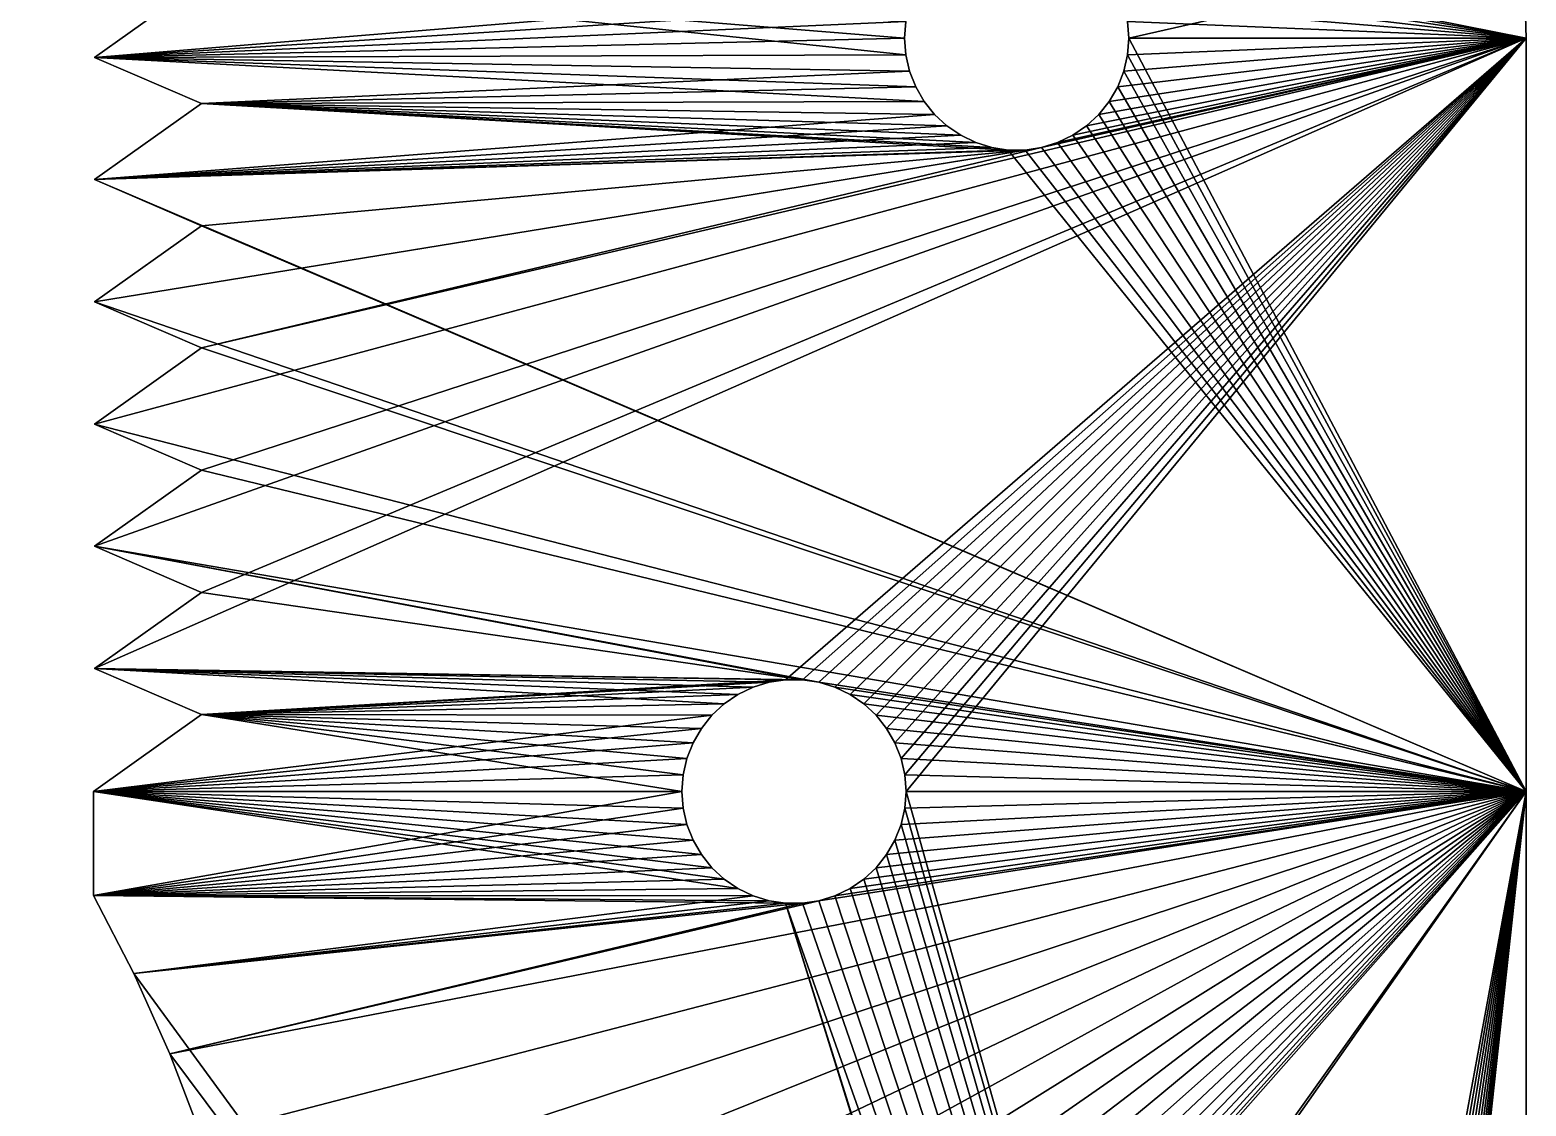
# Model space of a CAD drawing. Header units: inches. Extents: x -21 to 98, y -132 to 45.
# Drawn here: x 61.24 to 90.61, y -6.18 to 14.95 of the extents above; entities that cross this region are included whole.
import ezdxf

# ---------------------------------------------------------------- set-up
doc = ezdxf.new("R2010")
doc.units = ezdxf.units.IN
doc.header["$LTSCALE"] = 101.742128
doc.header["$MEASUREMENT"] = 0
for name, color, linetype in [('101', 7, 'CONTINUOUS'), ('102', 7, 'CONTINUOUS'), ('103', 7, 'CONTINUOUS'), ('104', 7, 'CONTINUOUS'), ('55', 7, 'CONTINUOUS'), ('56', 7, 'CONTINUOUS'), ('57', 7, 'CONTINUOUS'), ('58', 7, 'CONTINUOUS'), ('59', 7, 'CONTINUOUS'), ('60', 7, 'CONTINUOUS'), ('61', 7, 'CONTINUOUS'), ('64', 7, 'CONTINUOUS'), ('65', 7, 'CONTINUOUS'), ('66', 7, 'CONTINUOUS'), ('67', 7, 'CONTINUOUS'), ('68', 7, 'CONTINUOUS'), ('69', 7, 'CONTINUOUS'), ('70', 7, 'CONTINUOUS'), ('71', 7, 'CONTINUOUS'), ('72', 7, 'CONTINUOUS'), ('73', 7, 'CONTINUOUS'), ('74', 7, 'CONTINUOUS'), ('75', 7, 'CONTINUOUS'), ('76', 7, 'CONTINUOUS')]:
    doc.layers.add(name, color=color, linetype=linetype)

msp = doc.modelspace()

# ---------------------------------------------------------------- linework, layer by layer
at = {"layer": '101', "linetype": 'CONTINUOUS'}
for points in [[(75.438, 2.048), (75.752, 2.145), (75.438, 2.048, 6), (75.438, 2.048)], [(75.752, 2.145), (75.752, 2.145, 6), (75.438, 2.048, 6), (75.752, 2.145)], [(75.752, 2.145), (76.077, 2.194), (75.752, 2.145, 6), (75.752, 2.145)], [(76.077, 2.194), (76.077, 2.194, 6), (75.752, 2.145, 6), (76.077, 2.194)], [(76.077, 2.194), (76.406, 2.194), (76.077, 2.194, 6), (76.077, 2.194)], [(76.406, 2.194), (76.406, 2.194, 6), (76.077, 2.194, 6), (76.406, 2.194)], [(76.406, 2.194), (76.731, 2.145), (76.406, 2.194, 6), (76.406, 2.194)], [(76.731, 2.145), (76.731, 2.145, 6), (76.406, 2.194, 6), (76.731, 2.145)], [(76.731, 2.145), (77.045, 2.048), (76.731, 2.145, 6), (76.731, 2.145)], [(77.045, 2.048), (77.045, 2.048, 6), (76.731, 2.145, 6), (77.045, 2.048)], [(74.87, 1.72), (75.142, 1.905), (74.87, 1.72, 6), (74.87, 1.72)], [(75.142, 1.905), (75.142, 1.905, 6), (74.87, 1.72, 6), (75.142, 1.905)], [(75.142, 1.905), (75.438, 2.048), (75.142, 1.905, 6), (75.142, 1.905)], [(75.438, 2.048), (75.438, 2.048, 6), (75.142, 1.905, 6), (75.438, 2.048)], [(77.342, 1.905), (77.342, 1.905, 6), (77.045, 2.048, 6), (77.342, 1.905)], [(77.045, 2.048), (77.342, 1.905), (77.045, 2.048, 6), (77.045, 2.048)], [(77.613, 1.72), (77.613, 1.72, 6), (77.342, 1.905, 6), (77.613, 1.72)], [(77.342, 1.905), (77.613, 1.72), (77.342, 1.905, 6), (77.342, 1.905)], [(74.424, 1.239), (74.629, 1.496), (74.424, 1.239, 6), (74.424, 1.239)], [(74.629, 1.496), (74.629, 1.496, 6), (74.424, 1.239, 6), (74.629, 1.496)], [(74.629, 1.496), (74.87, 1.72), (74.629, 1.496, 6), (74.629, 1.496)], [(74.87, 1.72), (74.87, 1.72, 6), (74.629, 1.496, 6), (74.87, 1.72)], [(77.613, 1.72), (77.854, 1.496), (77.613, 1.72, 6), (77.613, 1.72)], [(77.854, 1.496), (77.854, 1.496, 6), (77.613, 1.72, 6), (77.854, 1.496)], [(77.854, 1.496), (78.059, 1.239), (77.854, 1.496, 6), (77.854, 1.496)], [(78.059, 1.239), (78.059, 1.239, 6), (77.854, 1.496, 6), (78.059, 1.239)], [(74.424, 1.239), (74.424, 1.239, 6), (74.26, 0.955, 6), (74.424, 1.239)], [(74.26, 0.955), (74.424, 1.239), (74.26, 0.955, 6), (74.26, 0.955)], [(78.059, 1.239), (78.224, 0.955), (78.059, 1.239, 6), (78.059, 1.239)], [(78.224, 0.955), (78.224, 0.955, 6), (78.059, 1.239, 6), (78.224, 0.955)], [(74.26, 0.955), (74.26, 0.955, 6), (74.139, 0.648, 6), (74.26, 0.955)], [(74.139, 0.648), (74.26, 0.955), (74.139, 0.648, 6), (74.139, 0.648)], [(78.344, 0.648), (78.344, 0.648, 6), (78.224, 0.955, 6), (78.344, 0.648)], [(78.224, 0.955), (78.344, 0.648), (78.224, 0.955, 6), (78.224, 0.955)], [(74.066, 0.328), (74.139, 0.648), (74.066, 0.328, 6), (74.066, 0.328)], [(74.139, 0.648), (74.139, 0.648, 6), (74.066, 0.328, 6), (74.139, 0.648)], [(78.417, 0.328), (78.417, 0.328, 6), (78.344, 0.648, 6), (78.417, 0.328)], [(78.344, 0.648), (78.417, 0.328), (78.344, 0.648, 6), (78.344, 0.648)], [(74.042, 0), (74.066, 0.328), (74.042, 0, 6), (74.042, 0)], [(74.066, 0.328), (74.066, 0.328, 6), (74.042, 0, 6), (74.066, 0.328)], [(78.417, 0.328), (78.442, 0), (78.417, 0.328, 6), (78.417, 0.328)], [(78.442, 0), (78.442, 0, 6), (78.417, 0.328, 6), (78.442, 0)]]:
    msp.add_3dface(points, dxfattribs=at)
at = {"layer": '102', "linetype": 'CONTINUOUS'}
for points in [[(74.042, 0), (74.042, 0, 6), (74.066, -0.328, 6), (74.042, 0)], [(74.066, -0.328), (74.042, 0), (74.066, -0.328, 6), (74.066, -0.328)], [(78.442, 0, 6), (78.417, -0.328), (78.417, -0.328, 6), (78.442, 0, 6)], [(78.442, 0), (78.417, -0.328), (78.442, 0, 6), (78.442, 0)], [(74.066, -0.328), (74.066, -0.328, 6), (74.139, -0.648, 6), (74.066, -0.328)], [(74.139, -0.648), (74.066, -0.328), (74.139, -0.648, 6), (74.139, -0.648)], [(78.344, -0.648), (78.344, -0.648, 6), (78.417, -0.328, 6), (78.344, -0.648)], [(78.417, -0.328), (78.344, -0.648), (78.417, -0.328, 6), (78.417, -0.328)], [(74.139, -0.648), (74.139, -0.648, 6), (74.26, -0.955, 6), (74.139, -0.648)], [(74.26, -0.955), (74.139, -0.648), (74.26, -0.955, 6), (74.26, -0.955)], [(78.224, -0.955), (78.224, -0.955, 6), (78.344, -0.648, 6), (78.224, -0.955)], [(78.344, -0.648), (78.224, -0.955), (78.344, -0.648, 6), (78.344, -0.648)], [(74.26, -0.955), (74.26, -0.955, 6), (74.424, -1.239, 6), (74.26, -0.955)], [(74.424, -1.239), (74.26, -0.955), (74.424, -1.239, 6), (74.424, -1.239)], [(78.059, -1.239), (78.059, -1.239, 6), (78.224, -0.955, 6), (78.059, -1.239)], [(78.224, -0.955), (78.059, -1.239), (78.224, -0.955, 6), (78.224, -0.955)], [(74.629, -1.496), (74.424, -1.239), (74.629, -1.496, 6), (74.629, -1.496)], [(74.424, -1.239), (74.424, -1.239, 6), (74.629, -1.496, 6), (74.424, -1.239)], [(78.059, -1.239), (77.854, -1.496), (78.059, -1.239, 6), (78.059, -1.239)], [(77.854, -1.496), (77.854, -1.496, 6), (78.059, -1.239, 6), (77.854, -1.496)], [(74.87, -1.72), (74.629, -1.496), (74.87, -1.72, 6), (74.87, -1.72)], [(74.629, -1.496), (74.629, -1.496, 6), (74.87, -1.72, 6), (74.629, -1.496)], [(74.87, -1.72), (74.87, -1.72, 6), (75.142, -1.905, 6), (74.87, -1.72)], [(75.142, -1.905), (74.87, -1.72), (75.142, -1.905, 6), (75.142, -1.905)], [(77.342, -1.905), (77.342, -1.905, 6), (77.613, -1.72, 6), (77.342, -1.905)], [(77.613, -1.72), (77.342, -1.905), (77.613, -1.72, 6), (77.613, -1.72)], [(77.854, -1.496), (77.613, -1.72), (77.854, -1.496, 6), (77.854, -1.496)], [(77.613, -1.72), (77.613, -1.72, 6), (77.854, -1.496, 6), (77.613, -1.72)], [(75.142, -1.905), (75.142, -1.905, 6), (75.438, -2.048, 6), (75.142, -1.905)], [(75.438, -2.048), (75.142, -1.905), (75.438, -2.048, 6), (75.438, -2.048)], [(75.438, -2.048), (75.438, -2.048, 6), (75.752, -2.145, 6), (75.438, -2.048)], [(75.752, -2.145), (75.438, -2.048), (75.752, -2.145, 6), (75.752, -2.145)], [(76.731, -2.145), (76.731, -2.145, 6), (77.045, -2.048, 6), (76.731, -2.145)], [(77.045, -2.048), (76.731, -2.145), (77.045, -2.048, 6), (77.045, -2.048)], [(77.045, -2.048), (77.045, -2.048, 6), (77.342, -1.905, 6), (77.045, -2.048)], [(77.342, -1.905), (77.045, -2.048), (77.342, -1.905, 6), (77.342, -1.905)], [(75.752, -2.145), (75.752, -2.145, 6), (76.077, -2.194, 6), (75.752, -2.145)], [(76.077, -2.194), (75.752, -2.145), (76.077, -2.194, 6), (76.077, -2.194)], [(76.077, -2.194), (76.077, -2.194, 6), (76.406, -2.194, 6), (76.077, -2.194)], [(76.406, -2.194), (76.077, -2.194), (76.406, -2.194, 6), (76.406, -2.194)], [(76.406, -2.194), (76.406, -2.194, 6), (76.731, -2.145, 6), (76.406, -2.194)], [(76.731, -2.145), (76.406, -2.194), (76.731, -2.145, 6), (76.731, -2.145)]]:
    msp.add_3dface(points, dxfattribs=at)
at = {"layer": '103', "linetype": 'CONTINUOUS'}
for points in [[(78.438, 15.118), (78.438, 15.118, 6), (78.414, 14.79, 6), (78.438, 15.118)], [(78.414, 14.79), (78.438, 15.118), (78.414, 14.79, 6), (78.414, 14.79)], [(82.814, 14.79), (82.814, 14.79, 6), (82.789, 15.118, 6), (82.814, 14.79)], [(82.789, 15.118), (82.814, 14.79), (82.789, 15.118, 6), (82.789, 15.118)]]:
    msp.add_3dface(points, dxfattribs=at)
at = {"layer": '104', "linetype": 'CONTINUOUS'}
for points in [[(78.414, 14.79), (78.414, 14.79, 6), (78.438, 14.462, 6), (78.414, 14.79)], [(78.438, 14.462), (78.414, 14.79), (78.438, 14.462, 6), (78.438, 14.462)], [(82.814, 14.79, 6), (82.789, 14.462), (82.789, 14.462, 6), (82.814, 14.79, 6)], [(82.814, 14.79), (82.789, 14.462), (82.814, 14.79, 6), (82.814, 14.79)], [(78.438, 14.462), (78.438, 14.462, 6), (78.511, 14.142, 6), (78.438, 14.462)], [(78.511, 14.142), (78.438, 14.462), (78.511, 14.142, 6), (78.511, 14.142)], [(82.716, 14.142), (82.716, 14.142, 6), (82.789, 14.462, 6), (82.716, 14.142)], [(82.789, 14.462), (82.716, 14.142), (82.789, 14.462, 6), (82.789, 14.462)], [(78.511, 14.142), (78.511, 14.142, 6), (78.631, 13.835, 6), (78.511, 14.142)], [(78.631, 13.835), (78.511, 14.142), (78.631, 13.835, 6), (78.631, 13.835)], [(82.596, 13.835), (82.596, 13.835, 6), (82.716, 14.142, 6), (82.596, 13.835)], [(82.716, 14.142), (82.596, 13.835), (82.716, 14.142, 6), (82.716, 14.142)], [(78.631, 13.835), (78.631, 13.835, 6), (78.796, 13.551, 6), (78.631, 13.835)], [(78.796, 13.551), (78.631, 13.835), (78.796, 13.551, 6), (78.796, 13.551)], [(82.431, 13.551), (82.431, 13.551, 6), (82.596, 13.835, 6), (82.431, 13.551)], [(82.596, 13.835), (82.431, 13.551), (82.596, 13.835, 6), (82.596, 13.835)], [(79.001, 13.294), (78.796, 13.551), (79.001, 13.294, 6), (79.001, 13.294)], [(78.796, 13.551), (78.796, 13.551, 6), (79.001, 13.294, 6), (78.796, 13.551)], [(82.431, 13.551), (82.226, 13.294), (82.431, 13.551, 6), (82.431, 13.551)], [(82.226, 13.294), (82.226, 13.294, 6), (82.431, 13.551, 6), (82.226, 13.294)], [(79.242, 13.07), (79.001, 13.294), (79.242, 13.07, 6), (79.242, 13.07)], [(79.001, 13.294), (79.001, 13.294, 6), (79.242, 13.07, 6), (79.001, 13.294)], [(82.226, 13.294), (81.985, 13.07), (82.226, 13.294, 6), (82.226, 13.294)], [(81.985, 13.07), (81.985, 13.07, 6), (82.226, 13.294, 6), (81.985, 13.07)], [(79.242, 13.07), (79.242, 13.07, 6), (79.514, 12.885, 6), (79.242, 13.07)], [(79.514, 12.885), (79.242, 13.07), (79.514, 12.885, 6), (79.514, 12.885)], [(81.985, 13.07), (81.714, 12.885), (81.985, 13.07, 6), (81.985, 13.07)], [(81.714, 12.885), (81.714, 12.885, 6), (81.985, 13.07, 6), (81.714, 12.885)], [(79.514, 12.885), (79.514, 12.885, 6), (79.81, 12.742, 6), (79.514, 12.885)], [(79.81, 12.742), (79.514, 12.885), (79.81, 12.742, 6), (79.81, 12.742)], [(79.81, 12.742), (79.81, 12.742, 6), (80.124, 12.645, 6), (79.81, 12.742)], [(80.124, 12.645), (79.81, 12.742), (80.124, 12.645, 6), (80.124, 12.645)], [(80.124, 12.645), (80.124, 12.645, 6), (80.449, 12.596, 6), (80.124, 12.645)], [(80.449, 12.596), (80.124, 12.645), (80.449, 12.596, 6), (80.449, 12.596)], [(80.778, 12.596), (80.778, 12.596, 6), (81.103, 12.645, 6), (80.778, 12.596)], [(81.103, 12.645), (80.778, 12.596), (81.103, 12.645, 6), (81.103, 12.645)], [(81.103, 12.645), (81.103, 12.645, 6), (81.417, 12.742, 6), (81.103, 12.645)], [(81.417, 12.742), (81.103, 12.645), (81.417, 12.742, 6), (81.417, 12.742)], [(81.417, 12.742), (81.417, 12.742, 6), (81.714, 12.885, 6), (81.417, 12.742)], [(81.714, 12.885), (81.417, 12.742), (81.714, 12.885, 6), (81.714, 12.885)], [(80.449, 12.596), (80.449, 12.596, 6), (80.778, 12.596, 6), (80.449, 12.596)], [(80.778, 12.596), (80.449, 12.596), (80.778, 12.596, 6), (80.778, 12.596)]]:
    msp.add_3dface(points, dxfattribs=at)
at = {"layer": '55', "linetype": 'CONTINUOUS'}
for points in [[(90.562, 16.55), (90.614, 14.79), (81.985, 16.51), (90.562, 16.55)], [(81.985, 16.51), (90.614, 14.79), (82.226, 16.286), (81.985, 16.51)], [(82.226, 16.286), (90.614, 14.79), (82.431, 16.029), (82.226, 16.286)], [(62.509, 14.415), (64.609, 15.909), (78.438, 14.462), (62.509, 14.415)], [(78.414, 14.79), (64.609, 15.909), (78.438, 15.118), (78.414, 14.79)], [(78.438, 14.462), (64.609, 15.909), (78.414, 14.79), (78.438, 14.462)], [(82.431, 16.029), (90.614, 14.79), (82.596, 15.745), (82.431, 16.029)], [(82.596, 15.745), (90.614, 14.79), (82.716, 15.438), (82.596, 15.745)], [(82.716, 15.438), (90.614, 14.79), (82.789, 15.118), (82.716, 15.438)], [(90.614, 14.79), (82.814, 14.79), (82.789, 15.118), (90.614, 14.79)], [(82.814, 14.79), (90.614, 0), (82.789, 14.462), (82.814, 14.79)], [(90.614, 14.79), (90.614, 0), (82.814, 14.79), (90.614, 14.79)], [(78.511, 14.142), (62.509, 14.415), (78.438, 14.462), (78.511, 14.142)], [(64.609, 13.509), (62.509, 14.415), (78.796, 13.551), (64.609, 13.509)], [(78.631, 13.835), (62.509, 14.415), (78.511, 14.142), (78.631, 13.835)], [(78.796, 13.551), (62.509, 14.415), (78.631, 13.835), (78.796, 13.551)], [(82.789, 14.462), (90.614, 0), (82.716, 14.142), (82.789, 14.462)], [(82.716, 14.142), (90.614, 0), (82.596, 13.835), (82.716, 14.142)], [(82.596, 13.835), (90.614, 0), (82.431, 13.551), (82.596, 13.835)], [(79.001, 13.294), (64.609, 13.509), (78.796, 13.551), (79.001, 13.294)], [(82.431, 13.551), (90.614, 0), (82.226, 13.294), (82.431, 13.551)], [(62.509, 12.015), (64.609, 13.509), (80.449, 12.596), (62.509, 12.015)], [(79.242, 13.07), (64.609, 13.509), (79.001, 13.294), (79.242, 13.07)], [(79.514, 12.885), (64.609, 13.509), (79.242, 13.07), (79.514, 12.885)], [(79.81, 12.742), (64.609, 13.509), (79.514, 12.885), (79.81, 12.742)], [(80.124, 12.645), (64.609, 13.509), (79.81, 12.742), (80.124, 12.645)], [(80.449, 12.596), (64.609, 13.509), (80.124, 12.645), (80.449, 12.596)], [(82.226, 13.294), (90.614, 0), (81.985, 13.07), (82.226, 13.294)], [(81.985, 13.07), (90.614, 0), (81.714, 12.885), (81.985, 13.07)], [(81.103, 12.645), (90.614, 0), (80.778, 12.596), (81.103, 12.645)], [(81.417, 12.742), (90.614, 0), (81.103, 12.645), (81.417, 12.742)], [(81.714, 12.885), (90.614, 0), (81.417, 12.742), (81.714, 12.885)], [(90.614, 0), (62.509, 12.015), (80.449, 12.596), (90.614, 0)], [(80.778, 12.596), (90.614, 0), (80.449, 12.596), (80.778, 12.596)], [(64.609, 11.109), (62.509, 12.015), (90.614, 0), (64.609, 11.109)], [(62.509, 9.615), (64.609, 11.109), (90.614, 0), (62.509, 9.615)], [(64.609, 8.709), (62.509, 9.615), (90.614, 0), (64.609, 8.709)], [(62.509, 7.215), (64.609, 8.709), (90.614, 0), (62.509, 7.215)], [(64.609, 6.309), (62.509, 7.215), (90.614, 0), (64.609, 6.309)], [(62.509, 4.815), (64.609, 6.309), (90.614, 0), (62.509, 4.815)], [(76.406, 2.194), (62.509, 4.815), (76.731, 2.145), (76.406, 2.194)], [(62.509, 4.815), (90.614, 0), (76.731, 2.145), (62.509, 4.815)], [(64.609, 3.909), (62.509, 4.815), (76.406, 2.194), (64.609, 3.909)], [(62.509, 2.415), (64.609, 3.909), (76.406, 2.194), (62.509, 2.415)], [(64.609, 1.509), (62.509, 2.415), (74.87, 1.72), (64.609, 1.509)], [(74.87, 1.72), (62.509, 2.415), (75.142, 1.905), (74.87, 1.72)], [(75.142, 1.905), (62.509, 2.415), (75.438, 2.048), (75.142, 1.905)], [(75.752, 2.145), (62.509, 2.415), (76.077, 2.194), (75.752, 2.145)], [(76.077, 2.194), (62.509, 2.415), (76.406, 2.194), (76.077, 2.194)], [(75.438, 2.048), (62.509, 2.415), (75.752, 2.145), (75.438, 2.048)], [(76.731, 2.145), (90.614, 0), (77.045, 2.048), (76.731, 2.145)], [(77.045, 2.048), (90.614, 0), (77.342, 1.905), (77.045, 2.048)], [(77.342, 1.905), (90.614, 0), (77.613, 1.72), (77.342, 1.905)], [(62.489, 0), (64.609, 1.509), (74.042, 0), (62.489, 0)], [(74.629, 1.496), (64.609, 1.509), (74.87, 1.72), (74.629, 1.496)], [(74.042, 0), (64.609, 1.509), (74.066, 0.328), (74.042, 0)], [(74.066, 0.328), (64.609, 1.509), (74.139, 0.648), (74.066, 0.328)], [(74.139, 0.648), (64.609, 1.509), (74.26, 0.955), (74.139, 0.648)], [(74.26, 0.955), (64.609, 1.509), (74.424, 1.239), (74.26, 0.955)], [(74.424, 1.239), (64.609, 1.509), (74.629, 1.496), (74.424, 1.239)], [(77.613, 1.72), (90.614, 0), (77.854, 1.496), (77.613, 1.72)], [(77.854, 1.496), (90.614, 0), (78.059, 1.239), (77.854, 1.496)], [(78.059, 1.239), (90.614, 0), (78.224, 0.955), (78.059, 1.239)], [(78.224, 0.955), (90.614, 0), (78.344, 0.648), (78.224, 0.955)], [(78.344, 0.648), (90.614, 0), (78.417, 0.328), (78.344, 0.648)], [(90.614, 0), (78.442, 0), (78.417, 0.328), (90.614, 0)], [(62.489, -2.039), (62.489, 0), (75.142, -1.905), (62.489, -2.039)], [(75.142, -1.905), (62.489, 0), (74.87, -1.72), (75.142, -1.905)], [(74.87, -1.72), (62.489, 0), (74.629, -1.496), (74.87, -1.72)], [(74.629, -1.496), (62.489, 0), (74.424, -1.239), (74.629, -1.496)], [(74.424, -1.239), (62.489, 0), (74.26, -0.955), (74.424, -1.239)], [(74.26, -0.955), (62.489, 0), (74.139, -0.648), (74.26, -0.955)], [(74.139, -0.648), (62.489, 0), (74.066, -0.328), (74.139, -0.648)], [(74.066, -0.328), (62.489, 0), (74.042, 0), (74.066, -0.328)], [(78.442, 0), (90.614, -43.22), (78.417, -0.328), (78.442, 0)], [(90.614, 0), (90.614, -43.22), (78.442, 0), (90.614, 0)], [(78.417, -0.328), (90.614, -43.22), (78.344, -0.648), (78.417, -0.328)], [(78.344, -0.648), (90.614, -43.22), (78.224, -0.955), (78.344, -0.648)], [(78.224, -0.955), (90.614, -43.22), (78.059, -1.239), (78.224, -0.955)], [(78.059, -1.239), (90.614, -43.22), (77.854, -1.496), (78.059, -1.239)], [(77.613, -1.72), (90.614, -43.22), (77.342, -1.905), (77.613, -1.72)], [(77.854, -1.496), (90.614, -43.22), (77.613, -1.72), (77.854, -1.496)], [(75.438, -2.048), (62.489, -2.039), (75.142, -1.905), (75.438, -2.048)], [(76.077, -2.194), (62.489, -2.039), (75.752, -2.145), (76.077, -2.194)], [(75.752, -2.145), (62.489, -2.039), (75.438, -2.048), (75.752, -2.145)], [(63.283, -3.572), (62.489, -2.039), (76.077, -2.194), (63.283, -3.572)], [(77.045, -2.048), (90.614, -43.22), (76.731, -2.145), (77.045, -2.048)], [(77.342, -1.905), (90.614, -43.22), (77.045, -2.048), (77.342, -1.905)], [(63.283, -3.572), (76.077, -2.194), (86.28, -35.009), (63.283, -3.572)], [(76.406, -2.194), (90.614, -43.22), (76.077, -2.194), (76.406, -2.194)], [(86.28, -35.009), (76.077, -2.194), (86.441, -35.287), (86.28, -35.009)], [(76.077, -2.194), (90.614, -43.22), (86.441, -35.287), (76.077, -2.194)], [(76.731, -2.145), (90.614, -43.22), (76.406, -2.194), (76.731, -2.145)], [(63.989, -5.148), (63.283, -3.572), (86.28, -35.009), (63.989, -5.148)], [(64.602, -6.763), (63.989, -5.148), (86.28, -35.009), (64.602, -6.763)]]:
    msp.add_3dface(points, dxfattribs=at)
at = {"layer": '56', "linetype": 'CONTINUOUS'}
for points in [[(82.814, 14.79, 6), (90.562, 16.55, 6), (82.789, 15.118, 6), (82.814, 14.79, 6)], [(90.614, 14.79, 6), (90.562, 16.55, 6), (82.814, 14.79, 6), (90.614, 14.79, 6)], [(64.609, 15.909, 6), (62.509, 14.415, 6), (78.631, 15.745, 6), (64.609, 15.909, 6)], [(78.631, 15.745, 6), (62.509, 14.415, 6), (78.511, 15.438, 6), (78.631, 15.745, 6)], [(78.511, 15.438, 6), (62.509, 14.415, 6), (78.438, 15.118, 6), (78.511, 15.438, 6)], [(78.438, 15.118, 6), (62.509, 14.415, 6), (78.414, 14.79, 6), (78.438, 15.118, 6)], [(62.509, 2.415, 6), (90.614, 14.79, 6), (64.609, 3.909, 6), (62.509, 2.415, 6)], [(90.614, 14.79, 6), (62.509, 2.415, 6), (76.077, 2.194, 6), (90.614, 14.79, 6)], [(64.609, 3.909, 6), (90.614, 14.79, 6), (62.509, 4.815, 6), (64.609, 3.909, 6)], [(62.509, 4.815, 6), (90.614, 14.79, 6), (64.609, 6.309, 6), (62.509, 4.815, 6)], [(64.609, 6.309, 6), (90.614, 14.79, 6), (62.509, 7.215, 6), (64.609, 6.309, 6)], [(62.509, 7.215, 6), (90.614, 14.79, 6), (64.609, 8.709, 6), (62.509, 7.215, 6)], [(78.414, 14.79, 6), (62.509, 14.415, 6), (78.438, 14.462, 6), (78.414, 14.79, 6)], [(64.609, 8.709, 6), (90.614, 14.79, 6), (81.103, 12.645, 6), (64.609, 8.709, 6)], [(76.406, 2.194, 6), (90.614, 14.79, 6), (76.077, 2.194, 6), (76.406, 2.194, 6)], [(76.731, 2.145, 6), (90.614, 14.79, 6), (76.406, 2.194, 6), (76.731, 2.145, 6)], [(77.045, 2.048, 6), (90.614, 14.79, 6), (76.731, 2.145, 6), (77.045, 2.048, 6)], [(77.342, 1.905, 6), (90.614, 14.79, 6), (77.045, 2.048, 6), (77.342, 1.905, 6)], [(77.613, 1.72, 6), (90.614, 14.79, 6), (77.342, 1.905, 6), (77.613, 1.72, 6)], [(77.854, 1.496, 6), (90.614, 14.79, 6), (77.613, 1.72, 6), (77.854, 1.496, 6)], [(78.059, 1.239, 6), (90.614, 14.79, 6), (77.854, 1.496, 6), (78.059, 1.239, 6)], [(78.224, 0.955, 6), (90.614, 14.79, 6), (78.059, 1.239, 6), (78.224, 0.955, 6)], [(78.344, 0.648, 6), (90.614, 14.79, 6), (78.224, 0.955, 6), (78.344, 0.648, 6)], [(78.417, 0.328, 6), (90.614, 14.79, 6), (78.344, 0.648, 6), (78.417, 0.328, 6)], [(78.442, 0, 6), (90.614, 14.79, 6), (78.417, 0.328, 6), (78.442, 0, 6)], [(90.614, 0, 6), (90.614, 14.79, 6), (78.442, 0, 6), (90.614, 0, 6)], [(81.103, 12.645, 6), (90.614, 14.79, 6), (81.417, 12.742, 6), (81.103, 12.645, 6)], [(81.417, 12.742, 6), (90.614, 14.79, 6), (81.714, 12.885, 6), (81.417, 12.742, 6)], [(81.714, 12.885, 6), (90.614, 14.79, 6), (81.985, 13.07, 6), (81.714, 12.885, 6)], [(81.985, 13.07, 6), (90.614, 14.79, 6), (82.226, 13.294, 6), (81.985, 13.07, 6)], [(82.226, 13.294, 6), (90.614, 14.79, 6), (82.431, 13.551, 6), (82.226, 13.294, 6)], [(82.431, 13.551, 6), (90.614, 14.79, 6), (82.596, 13.835, 6), (82.431, 13.551, 6)], [(82.596, 13.835, 6), (90.614, 14.79, 6), (82.716, 14.142, 6), (82.596, 13.835, 6)], [(82.716, 14.142, 6), (90.614, 14.79, 6), (82.789, 14.462, 6), (82.716, 14.142, 6)], [(90.614, 14.79, 6), (82.814, 14.79, 6), (82.789, 14.462, 6), (90.614, 14.79, 6)], [(78.438, 14.462, 6), (62.509, 14.415, 6), (78.511, 14.142, 6), (78.438, 14.462, 6)], [(62.509, 14.415, 6), (64.609, 13.509, 6), (78.511, 14.142, 6), (62.509, 14.415, 6)], [(78.511, 14.142, 6), (64.609, 13.509, 6), (78.631, 13.835, 6), (78.511, 14.142, 6)], [(78.631, 13.835, 6), (64.609, 13.509, 6), (78.796, 13.551, 6), (78.631, 13.835, 6)], [(78.796, 13.551, 6), (64.609, 13.509, 6), (79.001, 13.294, 6), (78.796, 13.551, 6)], [(64.609, 13.509, 6), (62.509, 12.015, 6), (79.001, 13.294, 6), (64.609, 13.509, 6)], [(79.001, 13.294, 6), (62.509, 12.015, 6), (79.242, 13.07, 6), (79.001, 13.294, 6)], [(79.242, 13.07, 6), (62.509, 12.015, 6), (79.514, 12.885, 6), (79.242, 13.07, 6)], [(79.514, 12.885, 6), (62.509, 12.015, 6), (79.81, 12.742, 6), (79.514, 12.885, 6)], [(79.81, 12.742, 6), (62.509, 12.015, 6), (80.124, 12.645, 6), (79.81, 12.742, 6)], [(80.124, 12.645, 6), (62.509, 12.015, 6), (80.449, 12.596, 6), (80.124, 12.645, 6)], [(80.778, 12.596, 6), (62.509, 9.615, 6), (81.103, 12.645, 6), (80.778, 12.596, 6)], [(62.509, 9.615, 6), (64.609, 8.709, 6), (81.103, 12.645, 6), (62.509, 9.615, 6)], [(80.449, 12.596, 6), (62.509, 12.015, 6), (80.778, 12.596, 6), (80.449, 12.596, 6)], [(62.509, 12.015, 6), (64.609, 11.109, 6), (80.778, 12.596, 6), (62.509, 12.015, 6)], [(64.609, 11.109, 6), (62.509, 9.615, 6), (80.778, 12.596, 6), (64.609, 11.109, 6)], [(62.509, 2.415, 6), (64.609, 1.509, 6), (76.077, 2.194, 6), (62.509, 2.415, 6)], [(76.077, 2.194, 6), (64.609, 1.509, 6), (75.752, 2.145, 6), (76.077, 2.194, 6)], [(75.752, 2.145, 6), (64.609, 1.509, 6), (75.438, 2.048, 6), (75.752, 2.145, 6)], [(75.438, 2.048, 6), (64.609, 1.509, 6), (75.142, 1.905, 6), (75.438, 2.048, 6)], [(75.142, 1.905, 6), (64.609, 1.509, 6), (74.87, 1.72, 6), (75.142, 1.905, 6)], [(64.609, 1.509, 6), (62.489, 0, 6), (74.629, 1.496, 6), (64.609, 1.509, 6)], [(74.629, 1.496, 6), (62.489, 0, 6), (74.424, 1.239, 6), (74.629, 1.496, 6)], [(74.87, 1.72, 6), (64.609, 1.509, 6), (74.629, 1.496, 6), (74.87, 1.72, 6)], [(74.424, 1.239, 6), (62.489, 0, 6), (74.26, 0.955, 6), (74.424, 1.239, 6)], [(74.26, 0.955, 6), (62.489, 0, 6), (74.139, 0.648, 6), (74.26, 0.955, 6)], [(74.139, 0.648, 6), (62.489, 0, 6), (74.066, 0.328, 6), (74.139, 0.648, 6)], [(74.066, 0.328, 6), (62.489, 0, 6), (74.042, 0, 6), (74.066, 0.328, 6)], [(61.242, -33.22, 6), (90.614, 0, 6), (62.156, -31.755, 6), (61.242, -33.22, 6)], [(90.614, 0, 6), (61.242, -33.22, 6), (66.343, -34.076, 6), (90.614, 0, 6)], [(62.156, -31.755, 6), (90.614, 0, 6), (62.985, -30.24, 6), (62.156, -31.755, 6)], [(74.042, 0, 6), (62.489, -2.039, 6), (74.066, -0.328, 6), (74.042, 0, 6)], [(62.489, 0, 6), (62.489, -2.039, 6), (74.042, 0, 6), (62.489, 0, 6)], [(62.985, -30.24, 6), (90.614, 0, 6), (63.726, -28.68, 6), (62.985, -30.24, 6)], [(63.726, -28.68, 6), (90.614, 0, 6), (64.375, -27.079, 6), (63.726, -28.68, 6)], [(63.989, -5.148, 6), (90.614, 0, 6), (76.731, -2.145, 6), (63.989, -5.148, 6)], [(64.602, -6.763, 6), (90.614, 0, 6), (63.989, -5.148, 6), (64.602, -6.763, 6)], [(64.375, -27.079, 6), (90.614, 0, 6), (64.931, -25.444, 6), (64.375, -27.079, 6)], [(65.121, -8.41, 6), (90.614, 0, 6), (64.602, -6.763, 6), (65.121, -8.41, 6)], [(64.931, -25.444, 6), (90.614, 0, 6), (65.392, -23.78, 6), (64.931, -25.444, 6)], [(65.545, -10.084, 6), (90.614, 0, 6), (65.121, -8.41, 6), (65.545, -10.084, 6)], [(65.392, -23.78, 6), (90.614, 0, 6), (65.757, -22.092, 6), (65.392, -23.78, 6)], [(65.872, -11.78, 6), (90.614, 0, 6), (65.545, -10.084, 6), (65.872, -11.78, 6)], [(65.757, -22.092, 6), (90.614, 0, 6), (66.023, -20.385, 6), (65.757, -22.092, 6)], [(66.101, -13.492, 6), (90.614, 0, 6), (65.872, -11.78, 6), (66.101, -13.492, 6)], [(66.023, -20.385, 6), (90.614, 0, 6), (66.192, -18.667, 6), (66.023, -20.385, 6)], [(66.23, -15.214, 6), (90.614, 0, 6), (66.101, -13.492, 6), (66.23, -15.214, 6)], [(66.192, -18.667, 6), (90.614, 0, 6), (66.261, -16.941, 6), (66.192, -18.667, 6)], [(66.261, -16.941, 6), (90.614, 0, 6), (66.23, -15.214, 6), (66.261, -16.941, 6)], [(66.664, -34.076, 6), (90.614, 0, 6), (66.343, -34.076, 6), (66.664, -34.076, 6)], [(90.614, 0, 6), (66.664, -34.076, 6), (84.343, -34.076, 6), (90.614, 0, 6)], [(76.731, -2.145, 6), (90.614, 0, 6), (77.045, -2.048, 6), (76.731, -2.145, 6)], [(77.045, -2.048, 6), (90.614, 0, 6), (77.342, -1.905, 6), (77.045, -2.048, 6)], [(77.342, -1.905, 6), (90.614, 0, 6), (77.613, -1.72, 6), (77.342, -1.905, 6)], [(77.613, -1.72, 6), (90.614, 0, 6), (77.854, -1.496, 6), (77.613, -1.72, 6)], [(77.854, -1.496, 6), (90.614, 0, 6), (78.059, -1.239, 6), (77.854, -1.496, 6)], [(78.059, -1.239, 6), (90.614, 0, 6), (78.224, -0.955, 6), (78.059, -1.239, 6)], [(78.224, -0.955, 6), (90.614, 0, 6), (78.344, -0.648, 6), (78.224, -0.955, 6)], [(78.344, -0.648, 6), (90.614, 0, 6), (78.417, -0.328, 6), (78.344, -0.648, 6)], [(90.614, 0, 6), (78.442, 0, 6), (78.417, -0.328, 6), (90.614, 0, 6)], [(84.664, -34.076, 6), (90.614, 0, 6), (84.343, -34.076, 6), (84.664, -34.076, 6)], [(84.982, -34.124, 6), (90.614, 0, 6), (84.664, -34.076, 6), (84.982, -34.124, 6)], [(85.289, -34.219, 6), (90.614, 0, 6), (84.982, -34.124, 6), (85.289, -34.219, 6)], [(85.579, -34.358, 6), (90.614, 0, 6), (85.289, -34.219, 6), (85.579, -34.358, 6)], [(85.844, -34.539, 6), (90.614, 0, 6), (85.579, -34.358, 6), (85.844, -34.539, 6)], [(86.08, -34.758, 6), (90.614, 0, 6), (85.844, -34.539, 6), (86.08, -34.758, 6)], [(86.28, -35.009, 6), (90.614, 0, 6), (86.08, -34.758, 6), (86.28, -35.009, 6)], [(86.441, -35.287, 6), (90.614, 0, 6), (86.28, -35.009, 6), (86.441, -35.287, 6)], [(86.558, -35.586, 6), (90.614, 0, 6), (86.441, -35.287, 6), (86.558, -35.586, 6)], [(86.63, -35.9, 6), (90.614, 0, 6), (86.558, -35.586, 6), (86.63, -35.9, 6)], [(86.654, -36.22, 6), (90.614, 0, 6), (86.63, -35.9, 6), (86.654, -36.22, 6)], [(90.614, 0, 6), (86.654, -36.22, 6), (86.63, -36.54, 6), (90.614, 0, 6)], [(90.614, -43.22, 6), (90.614, 0, 6), (86.63, -36.54, 6), (90.614, -43.22, 6)], [(74.066, -0.328, 6), (62.489, -2.039, 6), (74.139, -0.648, 6), (74.066, -0.328, 6)], [(74.139, -0.648, 6), (62.489, -2.039, 6), (74.26, -0.955, 6), (74.139, -0.648, 6)], [(74.26, -0.955, 6), (62.489, -2.039, 6), (74.424, -1.239, 6), (74.26, -0.955, 6)], [(74.424, -1.239, 6), (62.489, -2.039, 6), (74.629, -1.496, 6), (74.424, -1.239, 6)], [(74.629, -1.496, 6), (62.489, -2.039, 6), (74.87, -1.72, 6), (74.629, -1.496, 6)], [(74.87, -1.72, 6), (62.489, -2.039, 6), (75.142, -1.905, 6), (74.87, -1.72, 6)], [(75.142, -1.905, 6), (62.489, -2.039, 6), (75.438, -2.048, 6), (75.142, -1.905, 6)], [(62.489, -2.039, 6), (63.283, -3.572, 6), (75.438, -2.048, 6), (62.489, -2.039, 6)], [(75.438, -2.048, 6), (63.283, -3.572, 6), (75.752, -2.145, 6), (75.438, -2.048, 6)], [(75.752, -2.145, 6), (63.283, -3.572, 6), (76.077, -2.194, 6), (75.752, -2.145, 6)], [(76.077, -2.194, 6), (63.283, -3.572, 6), (76.406, -2.194, 6), (76.077, -2.194, 6)], [(63.283, -3.572, 6), (63.989, -5.148, 6), (76.406, -2.194, 6), (63.283, -3.572, 6)], [(76.406, -2.194, 6), (63.989, -5.148, 6), (76.731, -2.145, 6), (76.406, -2.194, 6)]]:
    msp.add_3dface(points, dxfattribs=at)
at = {"layer": '57', "linetype": 'CONTINUOUS'}
for points in [[(90.614, 0), (90.614, 0, 6), (90.614, -43.22, 6), (90.614, 0)], [(90.614, -43.22), (90.614, 0), (90.614, -43.22, 6), (90.614, -43.22)]]:
    msp.add_3dface(points, dxfattribs=at)
at = {"layer": '58', "linetype": 'CONTINUOUS'}
for points in [[(90.614, 0), (90.614, 14.79), (90.614, 0, 6), (90.614, 0)], [(90.614, 14.79), (90.614, 14.79, 6), (90.614, 0, 6), (90.614, 14.79)]]:
    msp.add_3dface(points, dxfattribs=at)
at = {"layer": '59', "linetype": 'CONTINUOUS'}
for points in [[(90.562, 16.55), (90.562, 16.55, 6), (90.614, 14.79, 6), (90.562, 16.55)], [(90.614, 14.79), (90.562, 16.55), (90.614, 14.79, 6), (90.614, 14.79)]]:
    msp.add_3dface(points, dxfattribs=at)
at = {"layer": '60', "linetype": 'CONTINUOUS'}
for points in [[(62.489, -2.039), (62.489, -2.039, 6), (62.489, 0, 6), (62.489, -2.039)], [(62.489, 0), (62.489, -2.039), (62.489, 0, 6), (62.489, 0)]]:
    msp.add_3dface(points, dxfattribs=at)
at = {"layer": '61', "linetype": 'CONTINUOUS'}
for points in [[(63.283, -3.572), (63.283, -3.572, 6), (62.489, -2.039, 6), (63.283, -3.572)], [(62.489, -2.039), (63.283, -3.572), (62.489, -2.039, 6), (62.489, -2.039)], [(63.989, -5.148), (63.989, -5.148, 6), (63.283, -3.572, 6), (63.989, -5.148)], [(63.283, -3.572), (63.989, -5.148), (63.283, -3.572, 6), (63.283, -3.572)], [(64.602, -6.763), (64.602, -6.763, 6), (63.989, -5.148, 6), (64.602, -6.763)], [(63.989, -5.148), (64.602, -6.763), (63.989, -5.148, 6), (63.989, -5.148)]]:
    msp.add_3dface(points, dxfattribs=at)
at = {"layer": '64', "linetype": 'CONTINUOUS'}
for points in [[(64.609, 1.509), (62.489, 0, 6), (64.609, 1.509, 6), (64.609, 1.509)], [(64.609, 1.509), (62.489, 0), (62.489, 0, 6), (64.609, 1.509)]]:
    msp.add_3dface(points, dxfattribs=at)
at = {"layer": '65', "linetype": 'CONTINUOUS'}
for points in [[(62.509, 2.415), (64.609, 1.509, 6), (62.509, 2.415, 6), (62.509, 2.415)], [(62.509, 2.415), (64.609, 1.509), (64.609, 1.509, 6), (62.509, 2.415)]]:
    msp.add_3dface(points, dxfattribs=at)
at = {"layer": '66', "linetype": 'CONTINUOUS'}
for points in [[(64.609, 3.909), (62.509, 2.415, 6), (64.609, 3.909, 6), (64.609, 3.909)], [(64.609, 3.909), (62.509, 2.415), (62.509, 2.415, 6), (64.609, 3.909)]]:
    msp.add_3dface(points, dxfattribs=at)
at = {"layer": '67', "linetype": 'CONTINUOUS'}
for points in [[(62.509, 4.815), (64.609, 3.909, 6), (62.509, 4.815, 6), (62.509, 4.815)], [(62.509, 4.815), (64.609, 3.909), (64.609, 3.909, 6), (62.509, 4.815)]]:
    msp.add_3dface(points, dxfattribs=at)
at = {"layer": '68', "linetype": 'CONTINUOUS'}
for points in [[(64.609, 6.309), (62.509, 4.815), (62.509, 4.815, 6), (64.609, 6.309)], [(64.609, 6.309), (62.509, 4.815, 6), (64.609, 6.309, 6), (64.609, 6.309)]]:
    msp.add_3dface(points, dxfattribs=at)
at = {"layer": '69', "linetype": 'CONTINUOUS'}
for points in [[(62.509, 7.215), (64.609, 6.309), (64.609, 6.309, 6), (62.509, 7.215)], [(62.509, 7.215), (64.609, 6.309, 6), (62.509, 7.215, 6), (62.509, 7.215)]]:
    msp.add_3dface(points, dxfattribs=at)
at = {"layer": '70', "linetype": 'CONTINUOUS'}
for points in [[(64.609, 8.709), (62.509, 7.215), (62.509, 7.215, 6), (64.609, 8.709)], [(64.609, 8.709), (62.509, 7.215, 6), (64.609, 8.709, 6), (64.609, 8.709)]]:
    msp.add_3dface(points, dxfattribs=at)
at = {"layer": '71', "linetype": 'CONTINUOUS'}
for points in [[(62.509, 9.615), (64.609, 8.709), (64.609, 8.709, 6), (62.509, 9.615)], [(62.509, 9.615), (64.609, 8.709, 6), (62.509, 9.615, 6), (62.509, 9.615)]]:
    msp.add_3dface(points, dxfattribs=at)
at = {"layer": '72', "linetype": 'CONTINUOUS'}
for points in [[(64.609, 11.109), (62.509, 9.615), (62.509, 9.615, 6), (64.609, 11.109)], [(64.609, 11.109), (62.509, 9.615, 6), (64.609, 11.109, 6), (64.609, 11.109)]]:
    msp.add_3dface(points, dxfattribs=at)
at = {"layer": '73', "linetype": 'CONTINUOUS'}
for points in [[(62.509, 12.015), (64.609, 11.109, 6), (62.509, 12.015, 6), (62.509, 12.015)], [(62.509, 12.015), (64.609, 11.109), (64.609, 11.109, 6), (62.509, 12.015)]]:
    msp.add_3dface(points, dxfattribs=at)
at = {"layer": '74', "linetype": 'CONTINUOUS'}
for points in [[(64.609, 13.509), (62.509, 12.015, 6), (64.609, 13.509, 6), (64.609, 13.509)], [(64.609, 13.509), (62.509, 12.015), (62.509, 12.015, 6), (64.609, 13.509)]]:
    msp.add_3dface(points, dxfattribs=at)
at = {"layer": '75', "linetype": 'CONTINUOUS'}
for points in [[(62.509, 14.415), (64.609, 13.509, 6), (62.509, 14.415, 6), (62.509, 14.415)], [(62.509, 14.415), (64.609, 13.509), (64.609, 13.509, 6), (62.509, 14.415)]]:
    msp.add_3dface(points, dxfattribs=at)
at = {"layer": '76', "linetype": 'CONTINUOUS'}
for points in [[(64.609, 15.909), (62.509, 14.415), (62.509, 14.415, 6), (64.609, 15.909)], [(64.609, 15.909), (62.509, 14.415, 6), (64.609, 15.909, 6), (64.609, 15.909)]]:
    msp.add_3dface(points, dxfattribs=at)

doc.saveas('drawing.dxf')
